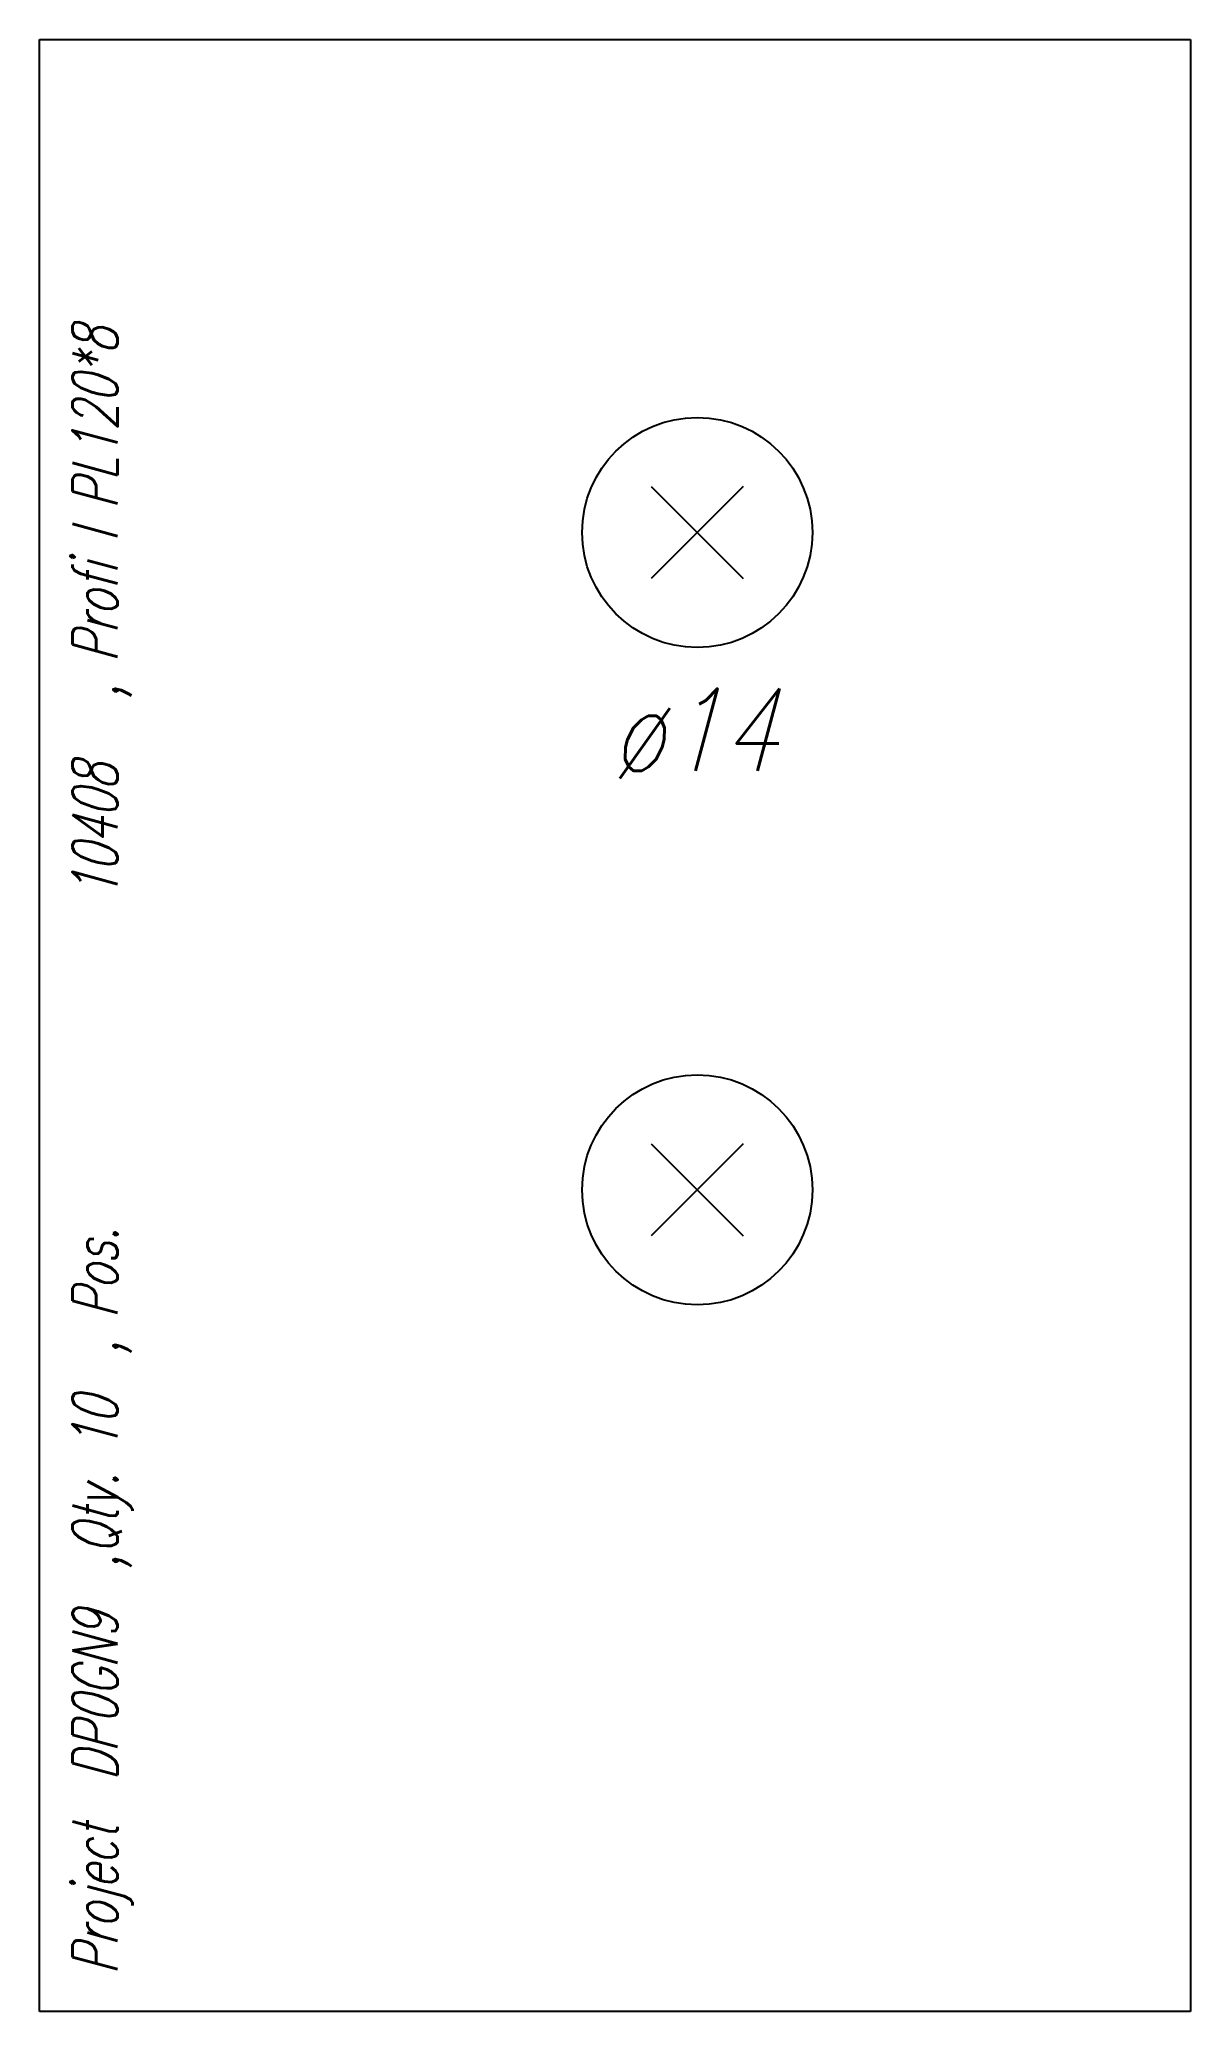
# Model space of a CAD drawing. Extents: x 0 to 70, y -60 to 60.
import ezdxf

# ---------------------------------------------------------------- set-up
doc = ezdxf.new("R2010")
doc.units = 0
doc.header["$LTSCALE"] = 10
for name, color, linetype in [('BEZ_SCHRAUBEN', 7, 'CONTINUOUS'), ('SCHRAUBEN', 7, 'CONTINUOUS'), ('TEILE', 7, 'CONTINUOUS'), ('UNTERSCHRIFT', 7, 'CONTINUOUS')]:
    doc.layers.add(name, color=color, linetype=linetype)
doc.styles.get("Standard").update_dxf_attribs({"font": 'ROMANS'})

msp = doc.modelspace()

# ---------------------------------------------------------------- linework, layer by layer
at = {"layer": 'SCHRAUBEN', "color": 6}
for p, q in [((42.801189, 32.800003), (37.201187, 27.200003)), ((37.201187, 32.800003), (42.801189, 27.200003)), ((42.801189, -7.199997), (37.201187, -12.799997)), ((37.201187, -7.199997), (42.801189, -12.799997))]:
    msp.add_line(p, q, dxfattribs=at)
at = {"layer": 'SCHRAUBEN', "color": 2}
for centre in [(40.001186, 30.000002), (40.001186, -9.999997)]:
    msp.add_circle(centre, 7, dxfattribs=at)
at = {"layer": 'TEILE', "color": 2}
for p, q in [((0, 60), (70, 60)), ((0, -60), (0, 60)), ((70, 60), (70, -60)), ((70, -60), (0, -60))]:
    msp.add_line(p, q, dxfattribs=at)

# ---------------------------------------------------------------- texts
at = {"layer": 'BEZ_SCHRAUBEN', "color": 2, "oblique": 15, "width": 0.8}
msp.add_text(' ø14', height=5, dxfattribs=at).set_placement((32.001194, 15.500004))
at = {"layer": 'UNTERSCHRIFT', "color": 2, "oblique": 15, "width": 0.7}
for s, p in [('  , Profi l PL120*8', (4.75, 17.324995)), ('10408', (4.75, 7.699995)), ('Project  DP0GN9  ,Qty. 10  , Pos. ', (4.75, -57.750008))]:
    msp.add_text(s, height=2.75, rotation=89.999931, dxfattribs=at).set_placement(p)

doc.saveas('drawing.dxf')
